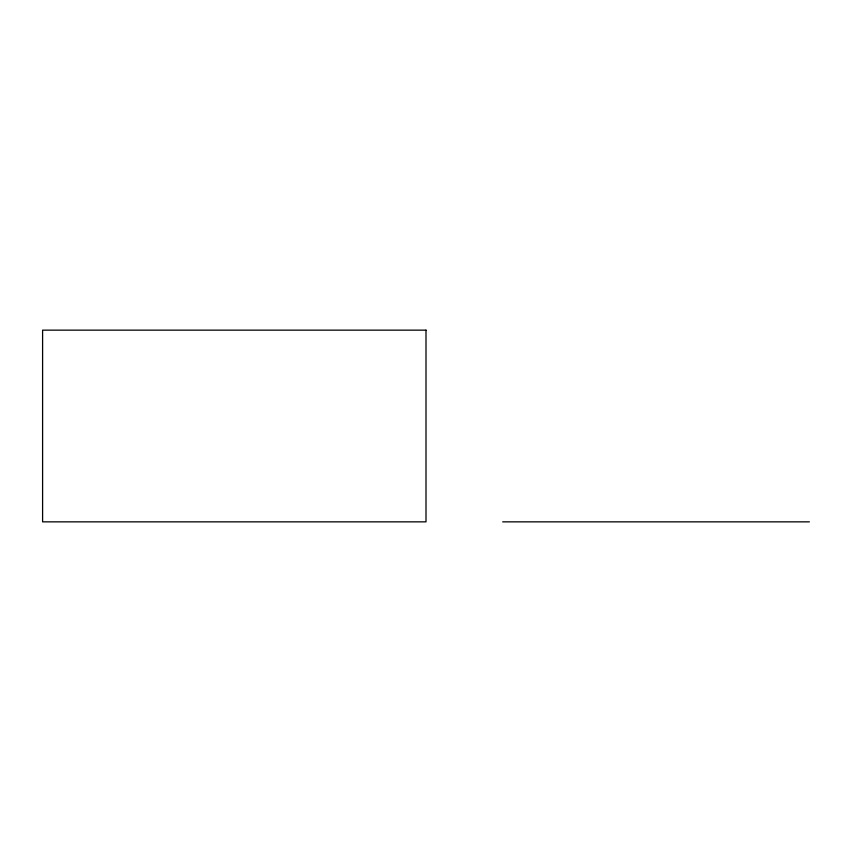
<?xml version="1.0" encoding="UTF-8"?>
<svg xmlns="http://www.w3.org/2000/svg" width="852" height="852" viewBox="0 0 852 852"><rect width="100%" height="100%" fill="white"/><g stroke="black" fill="none" stroke-linecap="round" stroke-linejoin="round"><path stroke-width="1.28" d="M502.68 521.85L809.4 521.85M426 330.15L42.6 330.15L42.6 521.85L426 521.85L426 330.15"/></g></svg>
